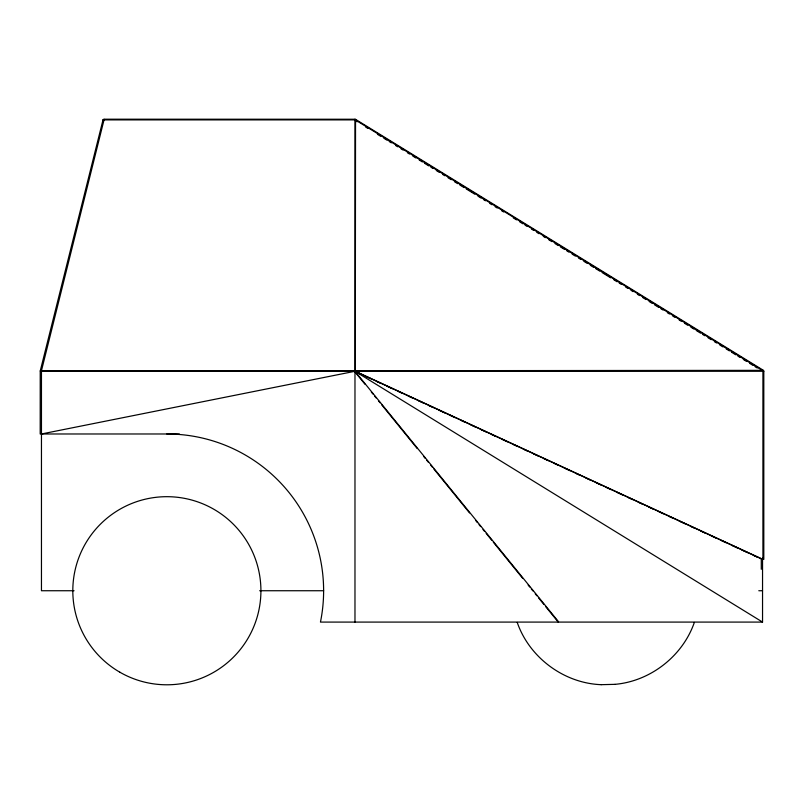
<?xml version="1.0" encoding="UTF-8"?>
<svg xmlns="http://www.w3.org/2000/svg" width="804" height="804" viewBox="0 0 804 804"><rect width="100%" height="100%" fill="white"/><g stroke="black" fill="none" stroke-linecap="round" stroke-linejoin="round"><path stroke-width="1.21" d="M102.942 120.158L40.24 370.976A1.256 0.543 14 0 1 41.456 370.714L354.976 370.714L354.976 119.243L104.158 119.203A1.256 1.256 0 0 0 102.942 120.158A1.256 0.543 14 0 1 104.158 119.896L354.976 119.896M41.456 370.714L104.158 119.354M694.344 622.427C682.696 656.074 650.476 681.219 615.01 684.345M763.117 370.353L355.308 370.734L355.539 119.535M41.456 433.979L354.976 371.277L762.544 559.383M615 684.345L601.191 684.676M761.287 569.302L761.287 558.981L763.8 559.383L763.8 371.277L40.23 371.277L40.2 433.979L179.403 433.979M74.058 590.739L41.456 590.739L41.456 371.277M259.662 590.739L323.62 590.739M758.785 590.739L762.544 590.739M762.544 558.137L762.544 622.085L320.454 622.085A156.76 156.76 0 0 0 166.86 433.979M601.181 684.676C564.006 683.289 529.354 657.592 517.233 622.427M355.197 371.418L360.504 374.001M355.338 371.277L762.916 559.383L762.916 371.277M366.192 376.624L370.744 378.724M376.443 381.357L380.995 383.458M386.684 386.081L392.382 388.714M398.07 391.337L402.633 393.437M408.321 396.07L412.874 398.171M418.572 400.794L423.125 402.904M428.813 405.528L433.376 407.628M439.064 410.261L444.753 412.884M449.315 414.985L455.004 417.618M460.702 420.241L465.255 422.341M470.943 424.974L475.496 427.075M481.194 429.698L485.747 431.808M491.445 434.431L495.998 436.532M501.686 439.165L507.384 441.788M513.073 444.411L517.625 446.521M523.324 449.145L527.876 451.245M533.565 453.878L538.127 455.979M543.816 458.602L548.368 460.702M554.067 463.335L558.619 465.436M564.307 468.069L570.006 470.692M575.694 473.315L580.257 475.425M585.945 478.048L590.498 480.149M596.196 482.782L600.749 484.882M606.437 487.505L611 489.606M616.688 492.239L622.376 494.862M628.075 497.495L632.627 499.596M638.326 502.219L642.878 504.329M648.567 506.952L653.119 509.053M658.818 511.686L663.37 513.786M669.069 516.409L673.621 518.51M679.31 521.143L685.008 523.766M690.696 526.399L695.249 528.499M700.947 531.122L705.5 533.223M711.188 535.856L715.751 537.956M721.439 540.589L725.992 542.69M731.69 545.313L737.379 547.946M741.931 550.047L747.63 552.67M753.318 555.303L757.881 557.403M355.308 119.917L762.875 370.734M354.976 120.459L357.117 121.776M365.669 127.042L367.81 128.359M377.438 134.288L380.644 136.258M383.86 138.238L387.066 140.208M389.206 141.524L391.347 142.841M395.618 145.474L397.759 146.79M400.975 148.77L403.116 150.087M407.387 152.72L409.527 154.036M412.743 156.006L415.949 157.986M419.155 159.956L422.371 161.936M424.502 163.252L428.783 165.885M430.924 167.202L433.065 168.518M436.27 170.488L439.486 172.468M442.692 174.438L444.833 175.754M448.039 177.734L451.245 179.704M454.461 181.684L457.667 183.654M459.808 184.97L464.089 187.603M466.23 188.92L474.782 194.186M477.998 196.166L481.204 198.136M483.345 199.462L485.485 200.779M489.757 203.412L491.897 204.729M495.113 206.698L497.244 208.015M501.525 210.648L503.666 211.965M513.294 217.894L516.5 219.864M519.716 221.844L522.922 223.813M525.062 225.13L527.203 226.447M531.484 229.08L533.625 230.396M536.831 232.376L538.971 233.693M543.253 236.326L545.383 237.642M548.599 239.612L551.805 241.592M555.011 243.562L558.227 245.542M560.368 246.858L564.639 249.491M566.78 250.808L568.92 252.124M572.126 254.094L575.342 256.074M578.548 258.044L580.689 259.36M583.895 261.34L587.111 263.31M590.317 265.29L593.523 267.26M595.663 268.576L599.945 271.209M602.085 272.526L610.638 277.792M613.854 279.772L617.06 281.742M619.201 283.058L621.341 284.375M625.623 287.008L627.753 288.324M630.969 290.304L633.11 291.621M637.381 294.254L639.522 295.57M642.738 297.54L645.944 299.52M649.15 301.49L652.366 303.47M654.506 304.786L658.777 307.419M660.918 308.736L663.059 310.053M667.34 312.686L669.481 314.002M672.687 315.982L674.827 317.299M679.109 319.932L681.249 321.248M684.455 323.218L687.661 325.198M690.877 327.168L694.083 329.148M696.224 330.464L700.505 333.097M702.636 334.414L704.776 335.73M707.992 337.7L711.198 339.68M714.404 341.65L716.545 342.966M719.761 344.946L722.967 346.916M726.173 348.896L729.379 350.866M731.519 352.182L735.801 354.815M737.941 356.132L740.082 357.448M743.288 359.428L746.504 361.398M749.71 363.378L752.916 365.348M755.056 366.664L757.197 367.981M354.976 622.085L354.976 371.277L762.544 622.085M354.976 371.277L558.579 621.793M354.695 371.579L364.996 384.252M371.327 392.05L372.915 394M374.493 395.95L376.081 397.9M378.453 400.824L380.041 402.774M381.629 404.724L417.266 448.592M423.597 456.381L425.185 458.33M426.763 460.28L428.351 462.23M430.723 465.154L432.311 467.104M433.899 469.054L469.536 512.922M475.867 520.721L477.455 522.67M479.033 524.62L480.621 526.57M482.993 529.494L484.581 531.444M486.169 533.394L491.706 540.208M493.294 542.157L522.59 578.227M528.138 585.051L529.725 587M531.303 588.95L532.891 590.9M535.263 593.824L536.851 595.774M538.439 597.724L543.976 604.548M545.564 606.497L558.237 622.085M354.976 119.203A1.256 1.256 0 0 1 355.629 119.394L763.207 370.212A1.256 1.256 0 0 1 763.8 371.277M119.836 672.194A94.058 94.058 0 0 0 260.918 590.739A94.058 94.058 0 0 0 119.836 509.284A94.058 94.058 0 0 0 119.836 672.194"/></g></svg>
